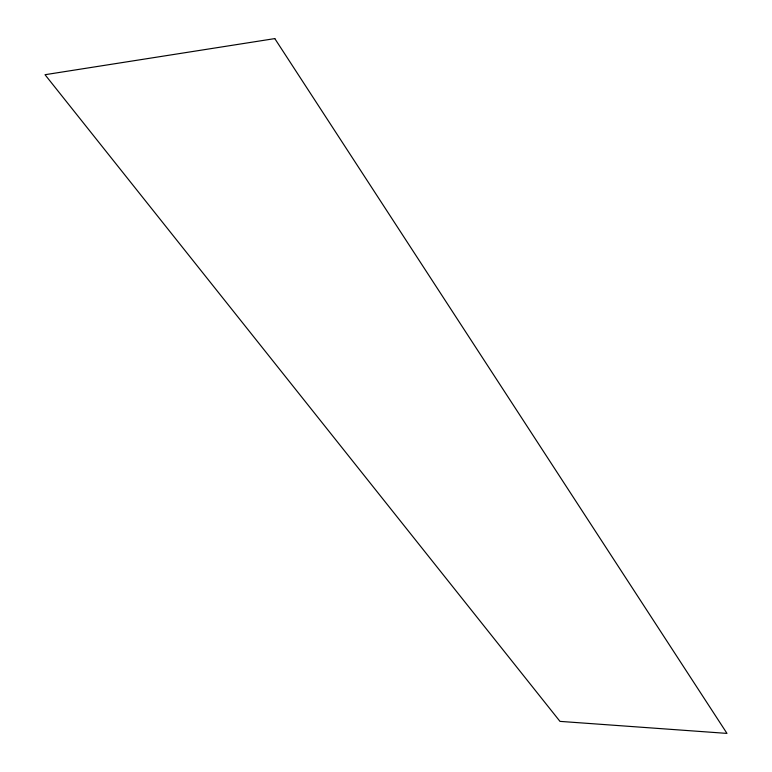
<?xml version="1.0" encoding="UTF-8"?>
<svg xmlns="http://www.w3.org/2000/svg" width="772" height="772" viewBox="0 0 772 772"><rect width="100%" height="100%" fill="white"/><g stroke="black" fill="none" stroke-linecap="round" stroke-linejoin="round"><path stroke-width="1.16" d="M274.803 38.6L45.017 74.71L559.98 721.376L726.983 733.4L274.803 38.6"/></g></svg>
